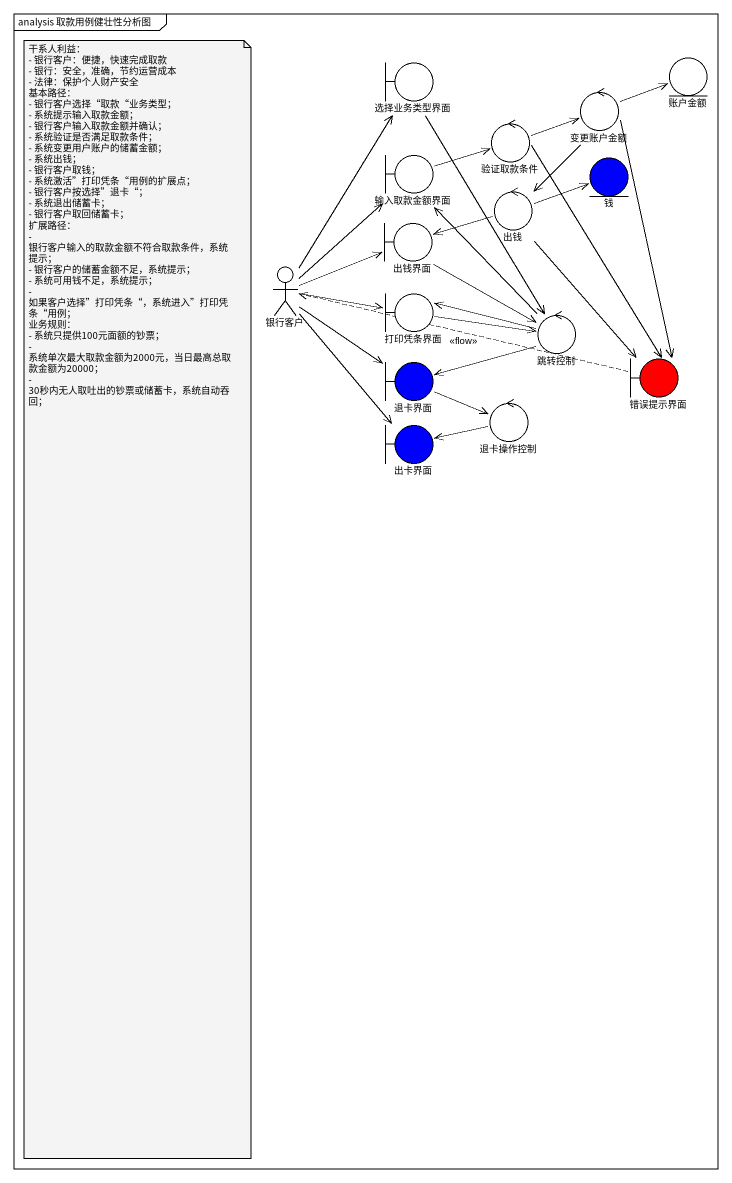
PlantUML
@startuml
mainframe analysis 取款用例健壮性分析图
boundary 选择业务类型界面
entity 账户金额
control 验证取款条件
control 变更账户金额
boundary 输入取款金额界面
entity 钱 #0000FF
control 出钱
boundary 出钱界面
actor 银行客户
boundary 打印凭条界面
control 跳转控制
boundary 错误提示界面 #FF0000
boundary 退卡界面 #0000FF
boundary 出卡界面 #0000FF
control 退卡操作控制
选择业务类型界面 --> 跳转控制
验证取款条件 -right-> 变更账户金额
验证取款条件 --> 错误提示界面
变更账户金额 -right-> 账户金额
变更账户金额 --> 出钱
变更账户金额 --> 错误提示界面
输入取款金额界面 -right-> 验证取款条件
出钱 -right-> 钱
出钱 -left-> 出钱界面
出钱 --> 错误提示界面
出钱界面 --> 跳转控制
银行客户 -up-> 选择业务类型界面
银行客户 -up-> 输入取款金额界面
银行客户 -right-> 出钱界面
银行客户 -right-> 打印凭条界面
银行客户 --> 退卡界面
银行客户 --> 出卡界面
打印凭条界面 -right-> 跳转控制
跳转控制 -up-> 输入取款金额界面
跳转控制 -left-> 打印凭条界面
跳转控制 -left-> 退卡界面
错误提示界面 .left.> 银行客户 : <<flow>>
退卡界面 -right-> 退卡操作控制
退卡操作控制 -left-> 出卡界面
note as N1
  干系人利益：
  - 银行客户：便捷，快速完成取款
  - 银行：安全，准确，节约运营成本
  - 法律：保护个人财产安全
  基本路径：
  - 银行客户选择“取款“业务类型；
  - 系统提示输入取款金额；
  - 银行客户输入取款金额并确认；
  - 系统验证是否满足取款条件；
  - 系统变更用户账户的储蓄金额；
  - 系统出钱；
  - 银行客户取钱；
  - 系统激活”打印凭条“用例的扩展点；
  - 银行客户按选择”退卡“；
  - 系统退出储蓄卡；
  - 银行客户取回储蓄卡；
  扩展路径：
  - 银行客户输入的取款金额不符合取款条件，系统提示；
  - 银行客户的储蓄金额不足，系统提示；
  - 系统可用钱不足，系统提示；
  - 如果客户选择”打印凭条“，系统进入”打印凭条“用例；
  业务规则：
  - 系统只提供100元面额的钞票；
  - 系统单次最大取款金额为2000元，当日最高总取款金额为20000；
  - 30秒内无人取吐出的钞票或储蓄卡，系统自动吞回；
end note
@enduml
